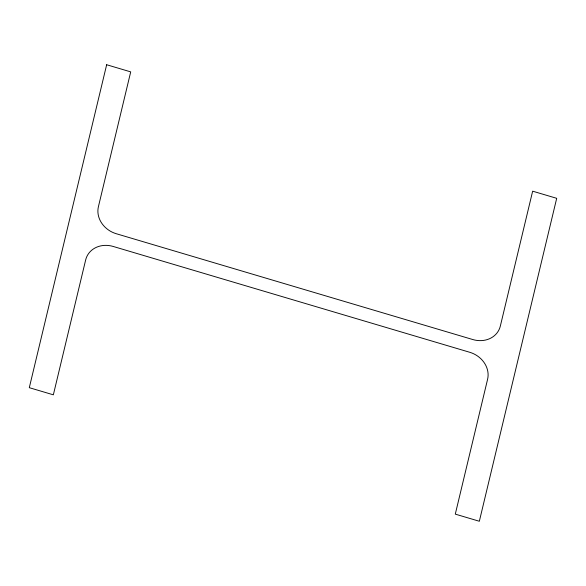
<?xml version="1.0" encoding="UTF-8"?>
<svg xmlns="http://www.w3.org/2000/svg" width="586" height="586" viewBox="0 0 586 586"><rect width="100%" height="100%" fill="white"/><g stroke="black" fill="none" stroke-linecap="round" stroke-linejoin="round"><path stroke-width="0.88" d="M106.659 64.738L29.3 387.683L53.348 394.825L85.659 259.942A23.77 20.671 26.3 0 1 113.186 246.45L469.767 352.289A23.77 20.671 26.3 0 1 487.603 379.245L455.293 514.127L479.341 521.262L556.7 198.317L532.652 191.175L500.341 326.058A23.77 20.671 26.3 0 1 472.814 339.55L116.233 233.711A23.77 20.671 26.3 0 1 98.397 206.755L130.707 71.873L106.659 64.738"/></g></svg>
